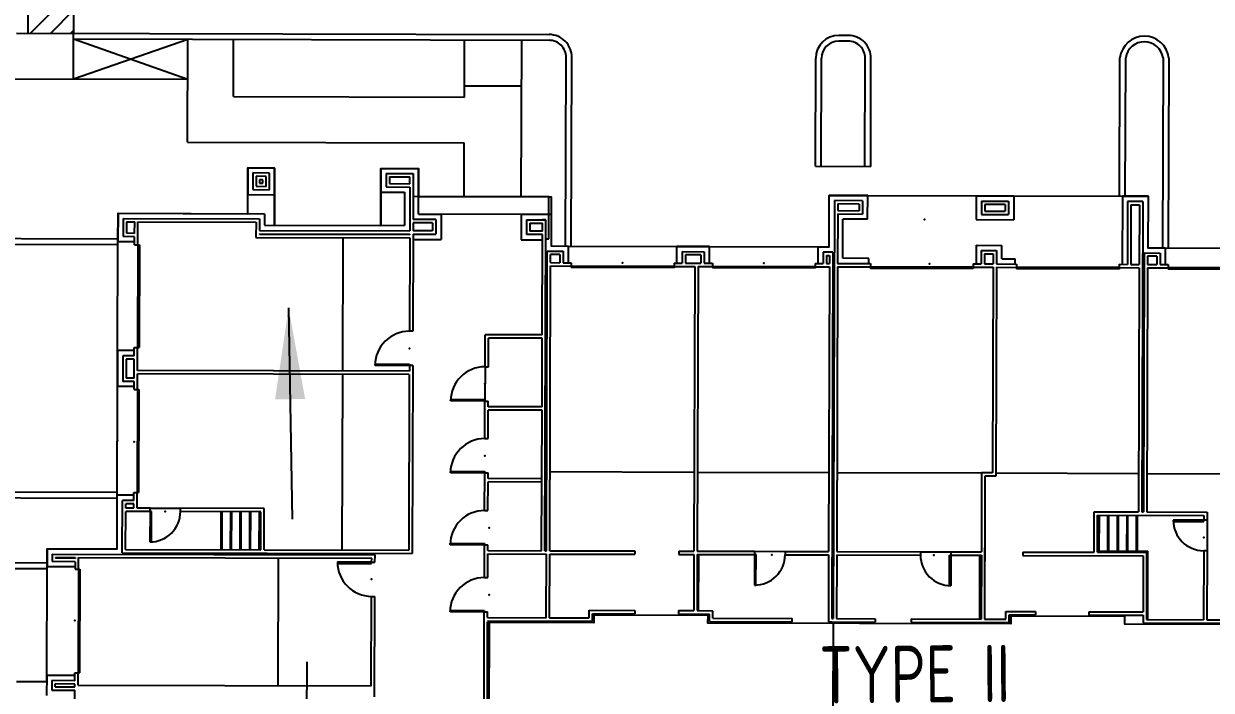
# Model space of a CAD drawing. Header units: feet. Extents: x 26064 to 27719, y 16802 to 28989.
# Drawn here: x 27071.3 to 27175.2, y 17878.6 to 17936.9 of the extents above; entities that cross this region are included whole.
import ezdxf
from ezdxf.enums import TextEntityAlignment as Align

# ---------------------------------------------------------------- set-up
doc = ezdxf.new("R2010")
doc.units = ezdxf.units.FT
doc.header["$LTSCALE"] = 50
doc.header["$MEASUREMENT"] = 0
doc.header["$PDSIZE"] = -0.5
for name, color, linetype in [('BUILDING-INTERIOR', 251, 'Continuous'), ('BUILDINGS', 5, 'Continuous'), ('CURB-B', 4, 'Continuous'), ('CURB-F', 32, 'Continuous'), ('PAINT-MARKINGS', 32, 'Continuous'), ('SD-STRUCTURE', 6, 'Continuous'), ('SIDEWALK', 9, 'Continuous'), ('STEPS', 7, 'Continuous')]:
    doc.layers.add(name, color=color, linetype=linetype)
doc.styles.add('DCADTXTSTYLE2', font='ARCHITXT')
doc.styles.add('ls80', font='simplex', dxfattribs={"oblique": 15, "height": 4})
doc.dimstyles.new('dim', dxfattribs={"dimtxt": 0.18, "dimasz": 0.16, "dimexe": 0.0625, "dimexo": 0.0625, "dimgap": 0.03, "dimtad": 3, "dimdec": 4, "dimzin": 0, "dimdsep": 46, "dimtxsty": 'ls80', "dimcen": 0.09, "dimclrd": 256, "dimclre": 256, "dimclrt": 256, "dimaunit": 1, "dimadec": 4, "dimazin": 0, "dimtfac": 1, "dimtdec": 4, "dimtofl": 0, "dimtmove": 2, "dimatfit": 3, "dimfxl": 0, "dimtolj": 1, "dimtzin": 0, "dimlwd": -1, "dimlwe": -1, "dimarcsym": 0})

msp = doc.modelspace()

# ---------------------------------------------------------------- hatches: boundary and pattern name
at = {"layer": 'PAINT-MARKINGS'}
h = msp.add_hatch(dxfattribs=at)
h.set_pattern_fill('ANSI31', scale=10, style=0)
h.paths.add_polyline_path([(27075.81736, 17980.08267), (27071.81738, 17980.09351), (27071.68901, 17936.11129), (27075.689, 17936.10045)])

# ---------------------------------------------------------------- linework, layer by layer
at = {"layer": 'BUILDING-INTERIOR', "color": 7, "ltscale": 12}
for p, q in [((27090.94429, 17924.31482), (27090.93748, 17921.98239)), ((27093.27673, 17924.30802), (27090.94429, 17924.31482)), ((27091.38034, 17923.87621), (27091.37609, 17922.41844)), ((27092.83812, 17923.87196), (27091.38034, 17923.87621)), ((27091.67105, 17923.58381), (27091.6685, 17922.70914)), ((27092.54571, 17923.58126), (27091.67105, 17923.58381)), ((27092.54316, 17922.70659), (27092.54571, 17923.58126)), ((27092.83386, 17922.41419), (27092.83812, 17923.87196)), ((27093.26992, 17921.97558), (27093.27673, 17924.30802)), ((27102.58565, 17924.28085), (27102.57957, 17922.19831)), ((27102.58565, 17924.28085), (27105.87605, 17924.27124)), ((27103.04253, 17923.84218), (27103.03907, 17922.65513)), ((27103.04253, 17923.84218), (27105.41662, 17923.83525)), ((27103.33324, 17923.54977), (27103.33147, 17922.94583)), ((27103.33324, 17923.54977), (27105.12422, 17923.54454)), ((27105.12245, 17922.94061), (27105.12422, 17923.54454)), ((27105.41662, 17923.83525), (27105.40489, 17919.81597)), ((27105.86438, 17920.27279), (27105.87605, 17924.27124)), ((27091.37609, 17922.41844), (27092.83386, 17922.41419)), ((27091.6685, 17922.70914), (27092.54316, 17922.70659)), ((27091.96175, 17923.2914), (27091.9609, 17922.99985)), ((27091.9609, 17922.99985), (27092.25246, 17922.999)), ((27092.25331, 17923.29055), (27091.96175, 17923.2914)), ((27092.25246, 17922.999), (27092.25331, 17923.29055)), ((27103.03907, 17922.65513), (27105.1216, 17922.64906)), ((27103.33147, 17922.94583), (27105.12245, 17922.94061)), ((27105.1216, 17922.64906), (27105.11042, 17918.8172)), ((27090.93262, 17920.31636), (27090.93748, 17921.98239)), ((27090.93748, 17921.98239), (27093.26992, 17921.97558)), ((27093.26214, 17919.30994), (27093.26992, 17921.97558)), ((27102.57957, 17922.19831), (27102.57107, 17919.28277)), ((27102.57957, 17922.19831), (27104.66211, 17922.19223)), ((27104.66211, 17922.19223), (27104.6536, 17919.2767)), ((27141.80088, 17917.41893), (27141.814, 17921.91721)), ((27145.18769, 17921.90736), (27141.814, 17921.91721)), ((27142.27082, 17921.45772), (27142.1641, 17884.88843)), ((27144.7282, 17921.45054), (27142.27082, 17921.45772)), ((27144.7282, 17921.45054), (27144.7248, 17920.28432)), ((27145.18162, 17919.82483), (27145.18769, 17921.90736)), ((27154.68406, 17921.87965), (27154.67798, 17919.79712)), ((27154.68406, 17921.87965), (27157.97445, 17921.87005)), ((27155.14088, 17921.42016), (27155.13747, 17920.25394)), ((27155.14088, 17921.42016), (27157.51495, 17921.41323)), ((27157.51495, 17921.41323), (27157.51155, 17920.24701)), ((27157.97445, 17921.87005), (27157.96837, 17919.78751)), ((27167.4708, 17921.84233), (27167.45341, 17915.88628)), ((27169.71993, 17921.83576), (27167.4708, 17921.84233)), ((27167.92762, 17921.38284), (27167.91157, 17915.88494)), ((27169.26044, 17921.37895), (27167.92762, 17921.38284)), ((27169.26044, 17921.37895), (27169.18118, 17894.22272)), ((27169.71993, 17921.83576), (27169.7068, 17917.33748)), ((27079.58282, 17920.34949), (27079.57553, 17917.85045)), ((27079.58282, 17920.34949), (27092.41122, 17920.31205)), ((27142.56153, 17921.16531), (27142.55983, 17920.5822)), ((27142.55983, 17920.5822), (27144.43409, 17920.57673)), ((27144.4358, 17921.15984), (27142.56153, 17921.16531)), ((27144.4358, 17921.15984), (27144.43409, 17920.57673)), ((27155.43159, 17921.12775), (27155.42988, 17920.54464)), ((27155.42988, 17920.54464), (27157.22084, 17920.53941)), ((27157.22255, 17921.12252), (27155.43159, 17921.12775)), ((27157.22255, 17921.12252), (27157.22084, 17920.53941)), ((27168.21832, 17921.09043), (27168.20313, 17915.88409)), ((27168.21832, 17921.09043), (27168.96803, 17921.08824)), ((27168.96803, 17921.08824), (27168.95284, 17915.8819)), ((27080.03964, 17919.88999), (27080.03502, 17918.30727)), ((27080.03964, 17919.88999), (27091.95173, 17919.85523)), ((27080.33034, 17919.59759), (27080.32743, 17918.59797)), ((27080.33034, 17919.59759), (27081.03841, 17919.59552)), ((27081.03549, 17918.5959), (27081.03841, 17919.59552)), ((27081.32412, 17917.59544), (27081.32996, 17919.59467)), ((27081.32996, 17919.59467), (27091.65932, 17919.56452)), ((27091.65932, 17919.56452), (27091.65543, 17918.2317)), ((27091.95173, 17919.85523), (27091.94881, 17918.85561)), ((27092.41122, 17920.31205), (27092.4083, 17919.31243)), ((27092.4083, 17919.31243), (27104.6536, 17919.2767)), ((27105.40404, 17919.52441), (27105.40197, 17918.81635)), ((27107.11171, 17919.51942), (27105.40404, 17919.52441)), ((27107.40412, 17919.81013), (27105.40489, 17919.81597)), ((27105.86438, 17920.27279), (27107.86362, 17920.26695)), ((27107.11171, 17919.51942), (27107.10964, 17918.81136)), ((27107.40412, 17919.81013), (27107.40035, 17918.51895)), ((27107.86362, 17920.26695), (27107.85717, 17918.05946)), ((27114.86092, 17920.24653), (27107.86362, 17920.26695)), ((27114.86092, 17920.24653), (27114.85448, 17918.03905)), ((27117.48492, 17920.23887), (27114.86092, 17920.24653)), ((27115.31775, 17919.78703), (27115.31398, 17918.49586)), ((27115.31775, 17919.78703), (27117.02542, 17919.78205)), ((27115.60845, 17919.49463), (27115.60639, 17918.78656)), ((27115.60845, 17919.49463), (27116.73302, 17919.49134)), ((27116.73095, 17918.78328), (27116.73302, 17919.49134)), ((27117.02542, 17919.78205), (27116.73387, 17919.7829)), ((27116.94094, 17890.83484), (27117.02542, 17919.78205)), ((27117.48492, 17920.23887), (27117.47689, 17917.48993)), ((27142.55898, 17920.29064), (27142.54634, 17915.95897)), ((27142.55898, 17920.29064), (27144.7248, 17920.28432)), ((27143.00583, 17916.41579), (27143.0158, 17919.83115)), ((27145.18162, 17919.82483), (27143.0158, 17919.83115)), ((27154.67798, 17919.79712), (27157.96837, 17919.78751)), ((27155.13747, 17920.25394), (27157.51155, 17920.24701)), ((27081.03464, 17918.30435), (27080.03502, 17918.30727)), ((27081.03549, 17918.5959), (27080.32743, 17918.59797)), ((27081.03257, 17917.59629), (27081.03464, 17918.30435)), ((27091.94796, 17918.56406), (27091.94784, 17918.52241)), ((27091.94784, 17918.52241), (27105.10945, 17918.484)), ((27091.94796, 17918.56406), (27105.10957, 17918.52565)), ((27091.94881, 17918.85561), (27105.11042, 17918.8172)), ((27105.10957, 17918.52565), (27105.10945, 17918.484)), ((27105.40112, 17918.52479), (27105.37632, 17910.02806)), ((27105.40112, 17918.52479), (27107.40035, 17918.51895)), ((27107.10964, 17918.81136), (27105.40197, 17918.81635)), ((27116.7301, 17918.49173), (27115.31398, 17918.49586)), ((27116.73095, 17918.78328), (27115.60639, 17918.78656)), ((27116.70445, 17909.70344), (27116.7301, 17918.49173)), ((27117.02129, 17918.36592), (27117.02129, 17918.36592)), ((27081.0333, 17917.84619), (27079.57553, 17917.85045)), ((27081.03257, 17917.59629), (27081.32412, 17917.59544)), ((27081.32412, 17917.59544), (27081.29787, 17908.59889)), ((27081.32412, 17917.59544), (27081.44908, 17917.59507)), ((27081.44908, 17917.59507), (27081.42282, 17908.59853)), ((27091.65543, 17918.2317), (27105.10859, 17918.19244)), ((27099.24346, 17906.54727), (27099.2775, 17918.20946)), ((27105.10859, 17918.19244), (27105.08477, 17910.02891)), ((27105.39978, 17918.06663), (27107.85717, 17918.05946)), ((27114.85448, 17918.03905), (27116.72876, 17918.03358)), ((27117.47689, 17917.48993), (27118.99714, 17917.48549)), ((27118.99289, 17916.02771), (27118.99714, 17917.48549)), ((27128.48924, 17916), (27128.49349, 17917.45777)), ((27131.34656, 17917.44945), (27128.49349, 17917.45777)), ((27131.34231, 17915.99167), (27131.34656, 17917.44945)), ((27140.83866, 17915.96396), (27140.84291, 17917.42173)), ((27140.84291, 17917.42173), (27141.80088, 17917.41893)), ((27154.67142, 17917.54797), (27154.66667, 17915.9236)), ((27154.67142, 17917.54797), (27156.92054, 17917.54141)), ((27156.91713, 17916.37519), (27156.92054, 17917.54141)), ((27169.7068, 17917.33748), (27171.22705, 17917.33305)), ((27171.22705, 17917.33305), (27171.2228, 17915.87527)), ((27117.13798, 17915.53331), (27117.14236, 17917.03274)), ((27117.14236, 17917.03274), (27118.53765, 17917.02867)), ((27117.43099, 17916.03227), (27117.43306, 17916.74033)), ((27118.24524, 17916.73797), (27117.43306, 17916.74033)), ((27118.24524, 17916.73797), (27118.24318, 17916.0299)), ((27118.53765, 17917.02867), (27118.53473, 17916.02905)), ((27128.95031, 17916.99828), (27128.9474, 17915.99866)), ((27128.95031, 17916.99828), (27130.88707, 17916.99263)), ((27129.24102, 17916.70587), (27129.23895, 17915.99781)), ((27130.59466, 17916.70192), (27129.24102, 17916.70587)), ((27130.59466, 17916.70192), (27130.5926, 17915.99386)), ((27130.88707, 17916.99263), (27130.88415, 17915.99301)), ((27141.29973, 17916.96224), (27141.29682, 17915.96262)), ((27142.13275, 17916.95981), (27141.29973, 17916.96224)), ((27141.59044, 17916.66983), (27141.58837, 17915.96177)), ((27141.59044, 17916.66983), (27141.84034, 17916.6691)), ((27141.84034, 17916.6691), (27141.83827, 17915.96104)), ((27142.13275, 17916.95981), (27142.03914, 17884.8888)), ((27145.29661, 17916.4091), (27143.00583, 17916.41579)), ((27145.29527, 17915.95095), (27145.29661, 17916.4091)), ((27155.12824, 17917.08848), (27155.12483, 17915.92226)), ((27155.12824, 17917.08848), (27156.46104, 17917.08459)), ((27155.41894, 17916.79607), (27155.41639, 17915.92141)), ((27155.41894, 17916.79607), (27156.16864, 17916.79388)), ((27156.16864, 17916.79388), (27156.16608, 17915.91922)), ((27156.46104, 17917.08459), (27156.45764, 17915.91837)), ((27156.91713, 17916.37519), (27158.08335, 17916.37178)), ((27158.08202, 17915.91363), (27158.08335, 17916.37178)), ((27169.37226, 17916.8803), (27169.30613, 17894.22235)), ((27169.37226, 17916.8803), (27170.78836, 17916.87617)), ((27169.66296, 17916.5879), (27169.6609, 17915.87983)), ((27170.49595, 17916.58546), (27169.66296, 17916.5879)), ((27170.49595, 17916.58546), (27170.49389, 17915.8774)), ((27170.78836, 17916.87617), (27170.78544, 17915.87655)), ((27117.0659, 17890.83448), (27117.13798, 17915.53331)), ((27117.35745, 17890.83362), (27117.43014, 17915.74072)), ((27117.43014, 17915.74072), (27119.24194, 17915.73543)), ((27117.43099, 17916.03227), (27118.24318, 17916.0299)), ((27118.53473, 17916.02905), (27119.24279, 17916.02698)), ((27119.24194, 17915.73543), (27119.24158, 17915.61048)), ((27128.23812, 17915.58422), (27119.24158, 17915.61048)), ((27119.24279, 17916.02698), (27119.24194, 17915.73543)), ((27128.23849, 17915.70917), (27119.24194, 17915.73543)), ((27128.23849, 17915.70917), (27128.23812, 17915.58422)), ((27128.23934, 17916.00073), (27128.23849, 17915.70917)), ((27128.23849, 17915.70917), (27130.05029, 17915.70388)), ((27128.23934, 17916.00073), (27128.9474, 17915.99866)), ((27129.23895, 17915.99781), (27130.5926, 17915.99386)), ((27130.05029, 17915.70388), (27129.9776, 17890.79679)), ((27130.34184, 17915.70303), (27130.26915, 17890.79594)), ((27130.34184, 17915.70303), (27131.59136, 17915.69939)), ((27130.88415, 17915.99301), (27131.59221, 17915.99094)), ((27131.59136, 17915.69939), (27131.591, 17915.57444)), ((27140.58754, 17915.54818), (27131.591, 17915.57444)), ((27131.59221, 17915.99094), (27131.59136, 17915.69939)), ((27140.5879, 17915.67313), (27131.59136, 17915.69939)), ((27140.5879, 17915.67313), (27140.58754, 17915.54818)), ((27140.58875, 17915.96468), (27140.5879, 17915.67313)), ((27140.5879, 17915.67313), (27141.83742, 17915.66948)), ((27140.58875, 17915.96468), (27141.29682, 17915.96262)), ((27141.58837, 17915.96177), (27141.83827, 17915.96104)), ((27141.83742, 17915.66948), (27141.76473, 17890.76239)), ((27142.54548, 17915.66742), (27142.47279, 17890.76032)), ((27142.54548, 17915.66742), (27145.41937, 17915.65903)), ((27142.54634, 17915.95897), (27145.42022, 17915.95058)), ((27145.41937, 17915.65903), (27145.41901, 17915.53408)), ((27154.41555, 17915.50782), (27145.41901, 17915.53408)), ((27145.42022, 17915.95058), (27145.41937, 17915.65903)), ((27154.41591, 17915.63277), (27145.41937, 17915.65903)), ((27154.41591, 17915.63277), (27154.41555, 17915.50782)), ((27154.41677, 17915.92433), (27154.41591, 17915.63277)), ((27154.41591, 17915.63277), (27156.16523, 17915.62766)), ((27154.41677, 17915.92433), (27155.12483, 17915.92226)), ((27155.41639, 17915.92141), (27156.16608, 17915.91922)), ((27156.16523, 17915.62767), (27156.11272, 17897.63458)), ((27156.45679, 17915.62682), (27156.40342, 17897.34217)), ((27156.45679, 17915.62681), (27158.20612, 17915.62171)), ((27156.45764, 17915.91837), (27158.20697, 17915.91326)), ((27158.20612, 17915.62171), (27158.20575, 17915.49676)), ((27167.20229, 17915.4705), (27158.20575, 17915.49676)), ((27158.20697, 17915.91326), (27158.20612, 17915.62171)), ((27167.20266, 17915.59545), (27158.20612, 17915.62171)), ((27167.20266, 17915.59545), (27167.20229, 17915.4705)), ((27167.20351, 17915.88701), (27167.20266, 17915.59545)), ((27167.20266, 17915.59545), (27168.95199, 17915.59035)), ((27167.20351, 17915.88701), (27167.91157, 17915.88494)), ((27168.20313, 17915.88409), (27168.95284, 17915.8819)), ((27168.95199, 17915.59035), (27168.88963, 17894.22357)), ((27169.66005, 17915.58828), (27169.59769, 17894.2215)), ((27169.66005, 17915.58828), (27171.47185, 17915.58299)), ((27169.6609, 17915.87983), (27170.49389, 17915.8774)), ((27170.78544, 17915.87655), (27171.4727, 17915.87455)), ((27171.47185, 17915.58299), (27171.47149, 17915.45804)), ((27180.46803, 17915.43178), (27171.47149, 17915.45804)), ((27171.4727, 17915.87455), (27171.47185, 17915.58299)), ((27180.4684, 17915.55674), (27171.47185, 17915.58299)), ((27105.37632, 17910.02806), (27105.08477, 17910.02891)), ((27111.6982, 17906.92743), (27111.70634, 17909.71803)), ((27116.70445, 17909.70344), (27111.70634, 17909.71803)), ((27111.98975, 17906.92658), (27111.99704, 17909.42562)), ((27116.7036, 17909.41188), (27111.99704, 17909.42562)), ((27116.68609, 17903.41419), (27116.7036, 17909.41188)), ((27079.54781, 17908.3541), (27079.53857, 17905.18865)), ((27081.00558, 17908.34984), (27079.54781, 17908.3541)), ((27080.00463, 17907.8946), (27079.99806, 17905.64547)), ((27081.00425, 17907.89168), (27080.00463, 17907.8946)), ((27081.00425, 17907.89168), (27081.00631, 17908.59975)), ((27081.00631, 17908.59975), (27081.29787, 17908.59889)), ((27081.29203, 17906.59967), (27081.29787, 17908.59889)), ((27081.29787, 17908.59889), (27081.42282, 17908.59853)), ((27080.29533, 17907.6022), (27080.29047, 17905.93617)), ((27081.00339, 17907.60013), (27080.29533, 17907.6022)), ((27080.99853, 17905.93411), (27081.00339, 17907.60013)), ((27102.07717, 17907.03881), (27102.07754, 17907.16376)), ((27105.07602, 17907.03006), (27102.07717, 17907.03881)), ((27102.07754, 17907.16376), (27105.07638, 17907.15501)), ((27105.07602, 17907.03006), (27105.07456, 17906.53025)), ((27105.07638, 17907.15501), (27105.07602, 17907.03006)), ((27105.36757, 17907.02921), (27105.07602, 17907.03006)), ((27105.36757, 17907.02921), (27105.31956, 17890.5772)), ((27111.69819, 17906.92743), (27111.68944, 17903.92859)), ((27111.69819, 17906.92743), (27111.98975, 17906.92658)), ((27080.99854, 17905.93411), (27080.29047, 17905.93617)), ((27081.28717, 17904.93364), (27081.29118, 17906.30811)), ((27105.07371, 17906.2387), (27081.29118, 17906.30811)), ((27105.07456, 17906.53025), (27081.29203, 17906.59967)), ((27099.19776, 17890.88662), (27099.24261, 17906.25572)), ((27105.07371, 17906.2387), (27105.02885, 17890.8696)), ((27080.99634, 17905.18439), (27079.53857, 17905.18865)), ((27080.99768, 17905.64256), (27079.99806, 17905.64547)), ((27080.99562, 17904.93449), (27080.99768, 17905.64255)), ((27080.99562, 17904.93449), (27081.28717, 17904.93364)), ((27081.28717, 17904.93364), (27081.26091, 17895.9371)), ((27081.28717, 17904.93364), (27081.41212, 17904.93327)), ((27081.41212, 17904.93327), (27081.38586, 17895.93673)), ((27108.6906, 17903.93734), (27108.69096, 17904.06229)), ((27111.68944, 17903.92859), (27108.6906, 17903.93734)), ((27108.69096, 17904.06229), (27111.68981, 17904.05354)), ((27111.67984, 17900.63818), (27111.68944, 17903.92859)), ((27111.68981, 17904.05354), (27111.68944, 17903.92859)), ((27111.68944, 17903.92859), (27111.981, 17903.92774)), ((27111.97954, 17903.42793), (27111.981, 17903.92774)), ((27111.97139, 17900.63733), (27111.97869, 17903.13637)), ((27116.68524, 17903.12264), (27111.97869, 17903.13637)), ((27116.68609, 17903.41419), (27111.97954, 17903.42793)), ((27116.64938, 17890.83569), (27116.68524, 17903.12264)), ((27111.67984, 17900.63818), (27111.97139, 17900.63733)), ((27108.67224, 17897.64809), (27108.67261, 17897.77304)), ((27111.67109, 17897.63934), (27108.67224, 17897.64809)), ((27108.67261, 17897.77304), (27111.67145, 17897.76429)), ((27111.66148, 17894.34893), (27111.67109, 17897.63934)), ((27111.67145, 17897.76429), (27111.67109, 17897.63934)), ((27111.67109, 17897.63934), (27111.96264, 17897.63848)), ((27111.96118, 17897.13868), (27111.96264, 17897.63849)), ((27117.37763, 17897.74763), (27129.99777, 17897.7108)), ((27130.28933, 17897.70995), (27141.78491, 17897.6764)), ((27142.49297, 17897.67433), (27155.15476, 17897.63738)), ((27155.15476, 17897.63738), (27155.13458, 17890.72337)), ((27156.11272, 17897.63458), (27155.15476, 17897.63738)), ((27156.40427, 17897.63373), (27168.89947, 17897.59726)), ((27169.60753, 17897.59519), (27182.22769, 17897.55836)), ((27111.95304, 17894.34808), (27111.96033, 17896.84712)), ((27116.66689, 17896.83338), (27111.96033, 17896.84712)), ((27116.66774, 17897.12494), (27111.96118, 17897.13868)), ((27155.44546, 17897.34497), (27155.40899, 17884.84978)), ((27156.40342, 17897.34217), (27155.44546, 17897.34497)), ((27079.49712, 17890.98577), (27079.51086, 17895.6923)), ((27080.96863, 17895.68804), (27079.51086, 17895.6923)), ((27080.96729, 17895.22989), (27080.96936, 17895.93795)), ((27080.96936, 17895.93795), (27081.26091, 17895.9371)), ((27081.2569, 17894.56262), (27081.26091, 17895.9371)), ((27081.26091, 17895.9371), (27081.38586, 17895.93673)), ((27079.9543, 17890.65123), (27079.96768, 17895.2328)), ((27080.96729, 17895.22989), (27079.96768, 17895.2328)), ((27080.25729, 17894.56554), (27080.25838, 17894.9404)), ((27080.96534, 17894.56348), (27080.25729, 17894.56554)), ((27080.96644, 17894.93833), (27080.25838, 17894.9404)), ((27080.96534, 17894.56348), (27080.96644, 17894.93833)), ((27082.38147, 17894.55934), (27081.2569, 17894.56262)), ((27082.38062, 17894.26779), (27082.38147, 17894.55934)), ((27082.38147, 17894.55934), (27085.04711, 17894.55156)), ((27085.04626, 17894.26001), (27085.04711, 17894.55156)), ((27092.37763, 17894.53017), (27085.04711, 17894.55156)), ((27092.36706, 17890.90656), (27092.37763, 17894.53017)), ((27080.24671, 17890.94193), (27080.25644, 17894.27399)), ((27082.38062, 17894.26779), (27080.25644, 17894.27399)), ((27082.38062, 17894.26779), (27082.37284, 17891.60215)), ((27082.50557, 17894.26742), (27082.38062, 17894.26779)), ((27082.49779, 17891.60178), (27082.50557, 17894.26742)), ((27092.08522, 17894.23947), (27085.04626, 17894.26001)), ((27088.58657, 17894.24968), (27088.57684, 17890.91762)), ((27089.41958, 17894.24725), (27089.40985, 17890.91519)), ((27090.25259, 17894.24481), (27090.24287, 17890.91276)), ((27091.08561, 17894.24238), (27091.07588, 17890.91033)), ((27091.91862, 17894.23995), (27091.90889, 17890.9079)), ((27092.0755, 17890.90741), (27092.08522, 17894.23947)), ((27111.66148, 17894.34893), (27111.95304, 17894.34808)), ((27165.00578, 17890.69456), (27165.01611, 17894.23487)), ((27165.01611, 17894.23487), (27168.88963, 17894.22357)), ((27165.29734, 17890.69371), (27165.30682, 17893.94247)), ((27165.30682, 17893.94247), (27174.59491, 17893.91536)), ((27165.43177, 17893.9421), (27165.42229, 17890.69334)), ((27166.26479, 17893.93967), (27166.25531, 17890.69091)), ((27167.0978, 17893.93724), (27167.08832, 17890.68848)), ((27167.93081, 17893.93481), (27167.92133, 17890.68605)), ((27168.76383, 17893.93238), (27168.75435, 17890.68362)), ((27169.18118, 17894.22272), (27169.30613, 17894.22235)), ((27169.59769, 17894.2215), (27174.88732, 17894.20606)), ((27171.92806, 17893.50663), (27171.92769, 17893.38168)), ((27171.92769, 17893.38168), (27174.59333, 17893.3739)), ((27174.5937, 17893.49885), (27171.92806, 17893.50663)), ((27174.59333, 17893.3739), (27174.5937, 17893.49885)), ((27174.59491, 17893.91536), (27174.5937, 17893.49885)), ((27174.88525, 17893.498), (27174.5937, 17893.49885)), ((27174.88525, 17893.498), (27174.87747, 17890.83236)), ((27174.88732, 17894.20606), (27174.88525, 17893.498)), ((27155.43118, 17892.45103), (27155.42382, 17889.93116)), ((27082.37284, 17891.60215), (27082.49779, 17891.60178)), ((27108.65389, 17891.35884), (27108.65425, 17891.48379)), ((27111.65273, 17891.35009), (27108.65389, 17891.35884)), ((27108.65425, 17891.48379), (27111.6531, 17891.47504)), ((27111.64434, 17888.4762), (27111.65273, 17891.35009)), ((27111.6531, 17891.47504), (27111.65273, 17891.35009)), ((27111.65273, 17891.35009), (27111.94429, 17891.34924)), ((27111.94283, 17890.84943), (27111.94429, 17891.34924)), ((27073.37447, 17891.00364), (27073.36985, 17889.42093)), ((27073.37447, 17891.00364), (27079.49712, 17890.98577)), ((27073.83129, 17890.54414), (27073.82935, 17889.87773)), ((27073.83129, 17890.54414), (27102.07044, 17890.46173)), ((27074.122, 17890.25174), (27074.12175, 17890.16844)), ((27074.122, 17890.25174), (27075.82967, 17890.24675)), ((27075.82967, 17890.24675), (27075.82943, 17890.16345)), ((27076.11825, 17889.22546), (27076.12123, 17890.2459)), ((27076.12123, 17890.2459), (27101.77803, 17890.17102)), ((27079.9543, 17890.65123), (27105.31956, 17890.5772)), ((27080.24671, 17890.94193), (27092.0755, 17890.90741)), ((27092.36706, 17890.90656), (27105.02885, 17890.8696)), ((27102.06861, 17889.83697), (27102.07044, 17890.46173)), ((27111.9359, 17888.47535), (27111.94198, 17890.55787)), ((27111.94198, 17890.55787), (27117.06504, 17890.54292)), ((27111.94283, 17890.84943), (27116.64938, 17890.83569)), ((27116.94094, 17890.83484), (27117.0659, 17890.83448)), ((27117.04876, 17884.96173), (27117.06504, 17890.54292)), ((27117.34031, 17884.96088), (27117.3566, 17890.54207)), ((27117.3566, 17890.54207), (27124.81206, 17890.52031)), ((27117.35745, 17890.83362), (27124.81291, 17890.81186)), ((27124.81291, 17890.81186), (27124.81206, 17890.52031)), ((27128.64477, 17890.80068), (27128.64392, 17890.50913)), ((27128.64392, 17890.50913), (27129.97675, 17890.50524)), ((27128.64477, 17890.80068), (27129.9776, 17890.79679)), ((27129.97675, 17890.50524), (27129.9624, 17885.59046)), ((27130.2683, 17890.50438), (27130.25396, 17885.58961)), ((27130.2683, 17890.50439), (27135.2872, 17890.48974)), ((27130.26915, 17890.79594), (27135.28805, 17890.78129)), ((27130.37892, 17885.58924), (27130.39328, 17890.50402)), ((27135.2872, 17890.48974), (27135.27942, 17887.8241)), ((27135.28805, 17890.78129), (27135.2872, 17890.48974)), ((27135.41215, 17890.48937), (27135.2872, 17890.48974)), ((27135.28805, 17890.78129), (27137.95369, 17890.77351)), ((27135.40437, 17887.82373), (27135.41215, 17890.48937)), ((27137.95369, 17890.77351), (27137.95284, 17890.48196)), ((27137.95284, 17890.48196), (27141.76388, 17890.47084)), ((27137.95369, 17890.77351), (27141.76473, 17890.76239)), ((27141.76388, 17890.47084), (27141.74674, 17884.59809)), ((27142.47194, 17890.46877), (27142.45565, 17884.88758)), ((27142.47194, 17890.46877), (27149.80245, 17890.44737)), ((27142.47279, 17890.76032), (27149.8033, 17890.73893)), ((27149.8033, 17890.73893), (27149.80245, 17890.44737)), ((27149.8033, 17890.73893), (27152.46895, 17890.73115)), ((27152.33536, 17887.77432), (27152.34314, 17890.43996)), ((27152.34314, 17890.43996), (27152.4681, 17890.43959)), ((27152.4681, 17890.43959), (27152.46032, 17887.77395)), ((27152.46895, 17890.73115), (27152.4681, 17890.43959)), ((27152.4681, 17890.43959), (27155.13373, 17890.43181)), ((27152.46895, 17890.73115), (27155.13458, 17890.72337)), ((27154.99248, 17884.85099), (27155.00874, 17890.43218)), ((27155.13373, 17890.43181), (27155.11744, 17884.85063)), ((27158.7582, 17890.71279), (27158.75734, 17890.42124)), ((27158.75734, 17890.42124), (27169.29494, 17890.39048)), ((27158.7582, 17890.71279), (27165.00578, 17890.69456)), ((27165.29734, 17890.69371), (27169.58735, 17890.68119)), ((27165.2977, 17890.81866), (27169.71269, 17890.80577)), ((27169.29494, 17890.39048), (27169.2806, 17885.4757)), ((27169.58735, 17890.68119), (27169.57021, 17884.80844)), ((27169.69516, 17884.80808), (27169.71269, 17890.80577)), ((27174.58592, 17890.83321), (27174.56829, 17884.79386)), ((27174.87747, 17890.83236), (27174.58592, 17890.83321)), ((27174.87747, 17890.83236), (27174.85984, 17884.79301)), ((27075.82724, 17889.41375), (27073.36985, 17889.42093)), ((27075.82858, 17889.8719), (27073.82935, 17889.87773)), ((27075.82943, 17890.16345), (27074.12175, 17890.16844)), ((27075.82858, 17889.8719), (27075.82669, 17889.22631)), ((27075.82669, 17889.22631), (27076.11825, 17889.22546)), ((27076.11825, 17889.22546), (27076.09175, 17880.14562)), ((27076.11825, 17889.22546), (27076.2432, 17889.2251)), ((27076.2432, 17889.2251), (27076.2167, 17880.14525)), ((27093.58192, 17879.03248), (27093.6145, 17890.19485)), ((27098.77821, 17889.84657), (27098.77785, 17889.72162)), ((27098.77785, 17889.72162), (27101.7767, 17889.71287)), ((27101.77706, 17889.83782), (27098.77821, 17889.84657)), ((27101.7767, 17889.71287), (27101.77706, 17889.83782)), ((27101.77706, 17889.83782), (27101.77803, 17890.17102)), ((27101.77706, 17889.83782), (27102.06861, 17889.83697)), ((27111.64434, 17888.4762), (27111.9359, 17888.47535)), ((27135.27942, 17887.8241), (27135.40437, 17887.82373)), ((27152.46032, 17887.77395), (27152.33536, 17887.77432)), ((27101.74545, 17879.00865), (27101.76831, 17886.83897)), ((27101.76831, 17886.83897), (27102.05986, 17886.83812)), ((27102.03421, 17878.04983), (27102.05986, 17886.83812)), ((27108.63675, 17885.4861), (27108.63711, 17885.61106)), ((27111.63559, 17885.47735), (27108.63675, 17885.4861)), ((27108.63711, 17885.61106), (27111.63596, 17885.6023)), ((27111.59183, 17870.4831), (27111.63559, 17885.47735)), ((27111.63596, 17885.6023), (27111.63559, 17885.47735)), ((27111.63559, 17885.47735), (27111.92715, 17885.4765)), ((27111.92569, 17884.97669), (27111.92715, 17885.4765)), ((27120.79732, 17884.95079), (27120.79926, 17885.6172)), ((27120.79926, 17885.6172), (27124.79772, 17885.60553)), ((27121.08802, 17884.65839), (27121.08997, 17885.3248)), ((27121.08997, 17885.3248), (27124.79687, 17885.31398)), ((27124.79772, 17885.60553), (27124.79687, 17885.31398)), ((27128.62958, 17885.59435), (27128.62873, 17885.3028)), ((27128.62873, 17885.3028), (27131.33602, 17885.29489)), ((27128.62958, 17885.59435), (27129.9624, 17885.59046)), ((27130.25396, 17885.58961), (27131.62842, 17885.5856)), ((27131.33407, 17884.62848), (27131.33602, 17885.29489)), ((27131.62648, 17884.91919), (27131.62842, 17885.5856)), ((27157.28328, 17884.8443), (27157.28523, 17885.51071)), ((27157.28523, 17885.51071), (27159.86758, 17885.50317)), ((27157.57399, 17884.5519), (27157.57593, 17885.2183)), ((27157.57593, 17885.2183), (27159.86672, 17885.21161)), ((27159.86758, 17885.50317), (27159.86672, 17885.21161)), ((27164.53245, 17885.48955), (27164.5316, 17885.198)), ((27164.5316, 17885.198), (27169.27975, 17885.18414)), ((27164.53245, 17885.48955), (27169.2806, 17885.4757)), ((27169.27975, 17885.18414), (27169.27781, 17884.51774)), ((27111.88339, 17870.48225), (27111.92465, 17884.62266)), ((27111.92484, 17884.68513), (27121.08802, 17884.65839)), ((27111.92569, 17884.97669), (27117.04876, 17884.96173)), ((27117.34031, 17884.96088), (27120.79732, 17884.95079)), ((27131.33407, 17884.62848), (27138.58129, 17884.60733)), ((27131.62648, 17884.91919), (27138.58214, 17884.89889)), ((27138.58129, 17884.60733), (27138.58214, 17884.89889)), ((27141.74674, 17884.59809), (27142.03829, 17884.59724)), ((27142.03829, 17884.59724), (27145.8285, 17884.58618)), ((27142.03914, 17884.8888), (27142.1641, 17884.88843)), ((27142.16288, 17884.47194), (27142.07013, 17852.69248)), ((27142.45565, 17884.88758), (27145.82935, 17884.87773)), ((27145.82935, 17884.87773), (27145.8285, 17884.58618)), ((27148.9948, 17884.8685), (27148.99395, 17884.57694)), ((27148.99395, 17884.57694), (27157.57399, 17884.5519)), ((27148.9948, 17884.8685), (27155.11744, 17884.85063)), ((27155.40899, 17884.84978), (27157.28328, 17884.8443)), ((27169.27781, 17884.51774), (27193.51852, 17884.44699)), ((27169.57021, 17884.80844), (27174.56829, 17884.79386)), ((27174.85984, 17884.79301), (27182.19037, 17884.77161)), ((27073.34214, 17879.92458), (27073.33703, 17878.17524)), ((27075.79953, 17879.9174), (27073.34214, 17879.92458)), ((27075.79819, 17879.45925), (27075.80019, 17880.14647)), ((27075.80019, 17880.14647), (27076.09175, 17880.14562)), ((27076.08865, 17879.08353), (27076.09175, 17880.14562)), ((27076.09175, 17880.14562), (27076.2167, 17880.14525)), ((27073.79895, 17879.46508), (27073.79652, 17878.63206)), ((27075.79819, 17879.45925), (27073.79895, 17879.46508)), ((27074.08893, 17878.92276), (27074.08966, 17879.17268)), ((27074.08893, 17878.92276), (27075.79661, 17878.91778)), ((27075.79734, 17879.16769), (27074.08966, 17879.17268)), ((27075.79661, 17878.91778), (27075.79734, 17879.16769)), ((27076.08865, 17879.08353), (27101.74545, 17879.00865)), ((27073.79652, 17878.63206), (27075.79576, 17878.62622)), ((27075.78846, 17876.12718), (27075.79576, 17878.62622))]:
    msp.add_line(p, q, dxfattribs=at)
at = {"layer": 'BUILDING-INTERIOR', "color": 7, "ltscale": 6}
for p, q in [((27117.28116, 17921.78055), (27105.41072, 17921.8152)), ((27117.27046, 17918.11529), (27117.28116, 17921.78055)), ((27081.44908, 17917.59507), (27081.42282, 17908.59853)), ((27081.44908, 17917.59507), (27081.44908, 17917.59507)), ((27117.02056, 17918.11602), (27117.27046, 17918.11529)), ((27119.24158, 17915.61048), (27119.24158, 17915.61048)), ((27128.23812, 17915.58422), (27119.24158, 17915.61048)), ((27128.23812, 17915.58422), (27128.23812, 17915.58422)), ((27131.591, 17915.57444), (27131.591, 17915.57444)), ((27140.58754, 17915.54818), (27131.591, 17915.57444)), ((27140.58754, 17915.54818), (27140.58754, 17915.54818)), ((27145.41901, 17915.53408), (27145.41901, 17915.53408)), ((27154.41555, 17915.50782), (27145.41901, 17915.53408)), ((27154.41555, 17915.50782), (27154.41555, 17915.50782)), ((27158.20575, 17915.49676), (27158.20575, 17915.49676)), ((27167.20229, 17915.4705), (27158.20575, 17915.49676)), ((27167.20229, 17915.4705), (27167.20229, 17915.4705)), ((27171.47149, 17915.45804), (27171.47149, 17915.45804)), ((27180.46803, 17915.43178), (27171.47149, 17915.45804)), ((27081.42282, 17908.59853), (27081.42282, 17908.59853)), ((27081.41212, 17904.93327), (27081.38586, 17895.93673)), ((27081.41212, 17904.93327), (27081.41212, 17904.93327)), ((27081.38586, 17895.93673), (27081.38586, 17895.93673)), ((27076.2432, 17889.2251), (27076.2167, 17880.14525)), ((27076.2432, 17889.2251), (27076.2432, 17889.2251)), ((27076.2167, 17880.14525), (27076.2167, 17880.14525))]:
    msp.add_line(p, q, dxfattribs=at)
at = {"layer": 'BUILDING-INTERIOR', "color": 7, "ltscale": 4}
for p, q in [((27088.66987, 17894.24943), (27088.66014, 17890.91738)), ((27089.50288, 17894.247), (27089.49316, 17890.91495)), ((27090.3359, 17894.24457), (27090.32617, 17890.91252)), ((27091.16891, 17894.24214), (27091.15918, 17890.91009)), ((27092.00192, 17894.23971), (27091.99219, 17890.90766)), ((27165.34847, 17893.94235), (27165.33899, 17890.69359)), ((27166.18149, 17893.93992), (27166.172, 17890.69116)), ((27167.0145, 17893.93748), (27167.00502, 17890.68872)), ((27167.84751, 17893.93505), (27167.83803, 17890.68629)), ((27168.68053, 17893.93262), (27168.67104, 17890.68386))]:
    msp.add_line(p, q, dxfattribs=at)
at = {"layer": 'BUILDING-INTERIOR', "color": 7, "ltscale": 12}
msp.add_lwpolyline([(27227.87995, 17884.22589), (27167.69474, 17884.39743), (27167.69668, 17885.06384), (27157.70053, 17885.09301), (27157.69858, 17884.4266), (27131.20876, 17884.5039), (27131.2107, 17885.17031), (27121.21455, 17885.19948), (27121.2126, 17884.53307), (27112.04946, 17884.55981), (27111.9567, 17852.77823), (27114.33079, 17852.7713), (27114.3263, 17851.23236), (27126.61324, 17851.1965), (27126.61773, 17852.73758), (27142.40334, 17852.6915), (27142.41306, 17856.02357), (27153.3672, 17855.9916), (27153.3497, 17849.9939), (27165.84488, 17849.95743), (27165.8512, 17852.12327), (27176.11809, 17852.0933)], dxfattribs=at)
for centre, radius, start, end in [((27105.07602, 17907.03006), 2.99886, 89.8328078, 179.8327778), ((27111.68944, 17903.92859), 2.99886, 89.8327878, 179.8327778), ((27111.67109, 17897.63934), 2.99886, 89.8327778, 179.8327778), ((27082.38062, 17894.26779), 2.66565, 269.8327778, 359.8327778), ((27111.65273, 17891.35009), 2.99886, 89.8327878, 179.8327778), ((27174.5937, 17893.49885), 2.66565, 179.8327778, 269.8327778), ((27135.2872, 17890.48974), 2.66565, 269.8327778, 359.8327778), ((27152.4681, 17890.43959), 2.66565, 179.8327778, 269.8327778), ((27101.77706, 17889.83782), 2.99886, 179.8327778, 269.8327778), ((27111.63559, 17885.47735), 2.99886, 89.8327878, 179.8327778)]:
    msp.add_arc(centre, radius, start, end, dxfattribs=at)
for p in [(27150.15888, 17919.8103, 1), (27123.74107, 17916.01386, 1), (27136.09048, 17915.97781, 1), (27150.60571, 17915.93545, 1), (27105.08039, 17908.52949, 1), (27111.69382, 17905.42801, 1), (27079.52471, 17900.44047, 1), (27080.98224, 17900.35292, 1), (27111.67546, 17899.13876, 1), (27083.71344, 17894.2639, 1), (27112.07364, 17892.84829, 1), (27174.58932, 17891.99943, 1), (27136.78663, 17890.48536, 1), (27150.96867, 17890.44397, 1), (27101.77268, 17888.33839, 1), (27112.0565, 17886.97556, 1), (27075.81357, 17884.72804, 1)]:
    msp.add_point(p, dxfattribs=at)
at = {"layer": 'BUILDINGS', "color": 7, "flags": 128}
msp.add_lwpolyline([(27070.69574, 17879.39082), (27073.34056, 17879.38311), (27073.34214, 17879.92458), (27073.36985, 17889.42093), (27073.37447, 17891.00364), (27079.49712, 17890.98577), (27079.51086, 17895.6923), (27079.53857, 17905.18865), (27079.54781, 17908.3541), (27079.57553, 17917.85045), (27079.58282, 17920.34949), (27090.93262, 17920.31636), (27090.93748, 17921.98239), (27090.94579, 17924.31333), (27093.27673, 17924.30802), (27093.26992, 17921.97558), (27093.26214, 17919.30994), (27102.57107, 17919.28277), (27102.57957, 17922.19831), (27102.58565, 17924.28085), (27105.87726, 17924.26975), (27105.86888, 17921.81386), (27117.28116, 17921.78055), (27117.48492, 17921.78055), (27117.48492, 17920.23887), (27117.47689, 17917.48993), (27118.99714, 17917.48549), (27128.49349, 17917.45777), (27131.34656, 17917.44945), (27140.84291, 17917.42173), (27141.80088, 17917.41893), (27141.814, 17921.91721), (27145.18769, 17921.90736), (27154.68406, 17921.87965), (27157.97445, 17921.87005), (27167.4708, 17921.84233), (27169.71993, 17921.83576), (27169.7068, 17917.33748), (27171.22705, 17917.33305), (27180.7234, 17917.30533)], dxfattribs=at)
at = {"layer": 'CURB-B', "color": 7, "flags": 128}
for points in [[(27075.69681, 17935.60043), (27117.29927, 17935.48768)], [(27143.4767, 17935.41191), (27142.64521, 17935.41416)], [(27118.74705, 17917.48622), (27118.7952, 17933.98331)], [(27141.11355, 17924.45848), (27141.14116, 17933.91855)], [(27144.94502, 17924.4473), (27144.97263, 17933.90754)], [(27167.72533, 17921.84159), (27167.76069, 17933.95777)], [(27171.02987, 17933.93986), (27170.9814, 17917.33376)], [(27140.61355, 17924.45994), (27145.44502, 17924.44584)], [(27079.57626, 17918.10091), (27062.65144, 17918.15457)], [(27062.58123, 17895.49161), (27079.51013, 17895.4422)], [(27073.37077, 17889.73348), (27062.56452, 17889.76502)]]:
    msp.add_lwpolyline(points, dxfattribs=at)
for points in [[(27118.7952, 17933.98331, 0.414274637), (27117.29927, 17935.48768)], [(27142.64521, 17935.41416, 0.414151673), (27141.14116, 17933.91855)], [(27144.97263, 17933.90754, 0.414275454), (27143.4767, 17935.41191)], [(27171.02987, 17933.93986, 0.858204957), (27167.76069, 17933.95777)]]:
    msp.add_lwpolyline(points, format="xyb", dxfattribs=at)
at = {"layer": 'CURB-F', "color": 7}
for p, q in [((27070.69819, 17936.11398), (27117.30063, 17935.98768)), ((27143.47805, 17935.91191), (27142.64656, 17935.91416)), ((27119.24705, 17917.48476), (27119.2952, 17933.98185)), ((27140.61355, 17924.45994), (27140.64116, 17933.92001)), ((27145.44502, 17924.44584), (27145.47263, 17933.90608)), ((27167.22533, 17921.84305), (27167.26069, 17933.95777)), ((27171.52985, 17933.93391), (27171.4814, 17917.3323)), ((27079.5748, 17917.60054), (27062.65035, 17917.64994)), ((27062.58269, 17895.99161), (27079.51158, 17895.9422)), ((27073.36931, 17889.23349), (27062.56306, 17889.26503))]:
    msp.add_line(p, q, dxfattribs=at)
for centre, radius, start, end in [((27117.29521, 17933.98769), 2, 359.8327778, 89.844725), ((27142.64115, 17933.91417), 2, 89.8448848, 179.8327778), ((27143.47264, 17933.91192), 2, 359.8327778, 89.8448848), ((27169.3939, 17933.70063), 2.14865, 6.2329042, 173.1267156)]:
    msp.add_arc(centre, radius, start, end, dxfattribs=at)
at = {"layer": 'PAINT-MARKINGS', "color": 7}
for p, q in [((27071.81739, 17980.09622), (27071.68901, 17936.11129)), ((27075.81737, 17980.08454), (27075.689, 17936.10045))]:
    msp.add_line(p, q, dxfattribs=at)
at = {"layer": 'SIDEWALK', "color": 7}
for p, q in [((27075.68733, 17932.10044), (27075.69817, 17936.10043)), ((27075.68733, 17932.10044), (27085.69678, 17935.57333)), ((27075.69681, 17935.60043), (27085.68729, 17932.07334)), ((27085.67239, 17926.57336), (27085.69678, 17935.57333)), ((27089.68321, 17930.56251), (27089.69676, 17935.56249)), ((27109.89323, 17930.50774), (27109.90678, 17935.50699)), ((27114.86961, 17921.78759), (27114.90676, 17935.49344)), ((27062.68938, 17932.13567), (27085.68729, 17932.07334)), ((27089.68321, 17930.56251), (27109.89323, 17930.50774)), ((27085.67239, 17926.57336), (27109.88239, 17926.50775)), ((27109.86964, 17921.80218), (27109.88239, 17926.50775))]:
    msp.add_line(p, q, dxfattribs=at)
at = {"layer": 'STEPS', "color": 7}
msp.add_line((27109.89594, 17931.50773), (27114.89592, 17931.49418), dxfattribs=at)

# ---------------------------------------------------------------- texts
at = {"layer": 'BUILDING-INTERIOR', "color": 7, "ltscale": 12, "style": 'DCADTXTSTYLE2', "width": 0.869565}
msp.add_text('TYPE II', height=4.9981, rotation=0.5016667, dxfattribs=at).set_placement((27140.98803, 17875.96075, 1), align=Align.BOTTOM_LEFT)

# ---------------------------------------------------------------- leaders
at = {"layer": 'SD-STRUCTURE', "color": 7}
for points in [[(27094.50755, 17912.08615), (27094.81557, 17893.60028)], [(27096.00931, 17863.00774), (27096.12311, 17881.10713)]]:
    msp.add_leader(points, dimstyle='dim', override={"dimscale": 50, "dimtad": 0, "dimpost": "'"}, dxfattribs=at)

doc.saveas('drawing.dxf')
